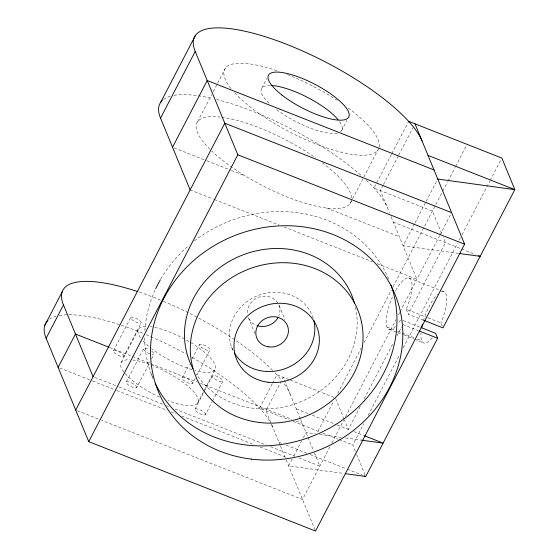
<?xml version="1.0" encoding="UTF-8"?>
<svg xmlns="http://www.w3.org/2000/svg" width="559" height="559" viewBox="0 0 559 559"><rect width="100%" height="100%" fill="white"/><g stroke="black" fill="none" stroke-linecap="round" stroke-linejoin="round"><path stroke-width="0.42" stroke-dasharray="2.79 2.1" d="M197.53 121.813L211.602 94.744M213.21 91.648L217.227 83.913M217.633 83.144L225.27 68.443M113.442 350.745L130.778 317.386M261.787 88.147L266.797 78.512M123.777 356.39A5.904 1.747 27.5 0 0 117.041 350.982A5.904 1.747 27.5 0 0 115.007 353.33A5.904 1.747 27.5 0 0 123.777 356.39L141.113 323.039A5.904 1.747 27.5 0 0 134.377 317.624A5.904 1.747 27.5 0 0 132.343 319.972A5.904 1.747 27.5 0 0 141.113 323.039M121.275 362.351L138.611 328.992M126.32 381.986L143.656 348.627M136.655 387.639A5.904 1.747 27.5 0 0 129.919 382.223A5.904 1.747 27.5 0 0 127.885 384.571A5.904 1.747 27.5 0 0 136.655 387.639L150.05 361.862M151.629 358.829L153.991 354.28M182.206 377.856L189.298 364.209M192.051 358.899L199.542 344.498M192.541 383.502A5.904 1.747 27.5 0 0 185.805 378.094A5.904 1.747 27.5 0 0 183.771 380.441A5.904 1.747 27.5 0 0 192.541 383.502L195.301 378.198M196.873 375.166L209.877 350.151A5.904 1.747 27.5 0 0 203.141 344.735A5.904 1.747 27.5 0 0 201.107 347.083A5.904 1.747 27.5 0 0 209.877 350.151M197.586 403.137L214.922 369.785M195.084 409.097L212.42 375.739M341.57 130.792L346.957 120.416M205.419 414.75A5.904 1.747 27.5 0 0 198.683 409.335A5.904 1.747 27.5 0 0 196.649 411.683A5.904 1.747 27.5 0 0 205.419 414.75L212.12 401.858M212.511 401.103L222.755 381.392A5.904 1.747 27.5 0 0 216.019 375.976A5.904 1.747 27.5 0 0 213.985 378.331A5.904 1.747 27.5 0 0 222.755 381.392M350.158 203.392L352.163 199.521M352.568 198.752L377.891 150.022M272.17 383.921L259.558 408.175L289.157 419.844M272.561 383.16L276.894 374.823L289.66 379.854M391.51 154.298L373.971 188.034L432.428 211.078L441.855 233.962M391.908 153.529L408.245 122.093M383.118 185.176L380.33 190.542L389.546 212.909M383.516 184.407L398.26 156.038M398.658 155.269L413.01 127.662M292.224 459.093L288.682 465.913L343.485 473.424M293.803 456.06L301.678 440.897M303.257 437.865L306.018 432.561L315.437 433.847M414.652 223.537L403.095 245.771L458.757 253.402M415.051 222.768L425.811 202.065M426.21 201.296L437.767 179.062M318.015 431.22L333.772 400.901M337.734 393.284L361.254 348.026M364.07 342.611L391.412 289.995M393.019 286.9L442.386 191.912M442.784 191.143L447.57 181.941M447.969 181.179L455.138 167.372M455.536 166.61L466.695 145.137M329.88 446.837L302.517 499.487L101.647 420.291M331.885 442.98L343.519 420.599M345.525 416.734L396.072 319.482M398.476 314.85L399.685 312.537M400.083 311.768L439.647 235.639M440.045 234.871L450.806 214.174M360.276 406.498L348.355 429.431L344.456 419.963M364.244 398.853L393.319 342.919M396.904 336.022L401.683 326.826M423.596 320.237L408.252 314.186L445.432 242.641L443.154 237.121M355.342 451.225L352.743 444.915L363.776 423.687M368.108 415.351L399.608 354.741M403.235 347.768L457.562 243.235M459.17 240.139L460.378 237.82M461.986 234.717L489.754 181.291M490.159 180.522L501.025 159.615M319.72 434.434L341.123 437.369M345.406 437.956L361.68 440.185M388.98 329.279L396.841 332.2M397.631 332.493L403.137 334.541M403.919 334.834L414.03 338.95M393.333 222.098L460.777 248.692M461.587 249.007L475.318 254.422M174.128 147.862L206.159 160.496M206.977 160.81L230.504 170.09M231.314 170.411L245.108 175.847M326.77 208.046L399.336 236.653M190.137 189.927L213.629 199.193M214.439 199.514L279.234 225.06M284.098 226.975L372.385 261.787M377.241 263.701L416.93 279.346L391.125 216.738M408.692 277.872L441.002 290.61M441.813 290.925L443.427 291.567M395.646 290.547A27.552 8.72 -68.5 0 1 410.893 279.612A27.552 8.72 -68.5 0 1 406.211 309.246L427.216 317.526M428.019 317.847L440.946 322.941L442.4 326.47M403.263 320.545L420.228 327.232M402.878 324.527L418.223 330.579M386.954 326.994L395.632 330.418M397.805 331.277L401.425 332.703M402.145 332.989L415.169 338.118M417.342 338.978L421.682 340.69M290.463 380.169L334.548 397.554M296.256 408.888L308.282 413.625M312.285 415.211L336.336 424.686M337.133 425.001L350.779 430.381M354.008 431.66L363.699 435.482M109.871 347.593L131.749 356.216M132.56 356.537L197.369 382.083M200.604 383.362L291.945 419.376M295.914 420.941L302.258 423.442M293.168 421.423L319.629 431.862M322.857 433.134L338.202 439.185M339.013 439.5L352.743 444.915M278.927 442.246L281.331 443.189M286.138 445.09L306.975 453.3M310.182 454.565L346.363 468.833M347.174 469.155L362.518 475.199M94.681 377.36L118.173 386.618M118.976 386.94L163.528 404.499M166.771 405.778L168.385 406.414M174.869 408.971L266.398 445.055M270.444 446.655L294.747 456.235M298.792 457.835L319.853 466.136L313.92 451.742M59.715 368.004L91.732 380.63M92.535 380.945L116.034 390.21M116.845 390.531L167.071 410.334M171.117 411.927L175.98 413.842M181.654 416.078L253.751 444.51M260.235 447.06L284.922 456.794M77.345 410.711L100.837 419.97M414.841 339.285L423.708 342.967M406.211 309.246L408.252 314.186M313.271 318.155L312.621 316.576A43.295 39.011 -22.4 0 0 256.511 296.116A43.295 39.011 -22.4 0 0 233.236 350.863M335.673 398.658L344.127 419.173M356.649 454.383L365.104 474.898M279.13 305.514L284.978 319.72M300.365 418.845L283.252 377.325L265.916 410.683L280.185 445.306M300.679 419.613L307.66 436.558M307.995 437.355L313.592 450.945M255.03 333.765L248.203 317.198A16.532 14.897 -22.4 0 0 256.385 325.366M280.499 446.075L285.859 459.079M286.173 459.833L315.528 531.05M231.622 347.16L233.25 351.108M151.168 373.901L153.117 378.632M355.489 307.177A87.574 78.91 -22.4 0 1 301.539 401.397A87.574 78.91 -22.4 0 1 196.251 374.16M139.429 292.175A128.507 38.075 27.5 0 1 161.097 300.309M163.473 301.301A128.507 38.075 27.5 0 1 273.477 371.183M275.224 373.014A128.507 38.075 27.5 0 1 281.359 380.05M284.238 383.844A128.507 38.075 27.5 0 1 290.261 394.333M49.555 319.238A128.507 38.075 27.5 0 1 55.893 316.352M59.17 315.583A128.507 38.075 27.5 0 1 142.978 333.346M146.144 334.652A128.507 38.075 27.5 0 1 186.105 354.015M192.331 357.508A128.507 38.075 27.5 0 1 270.074 422.045M271.367 424.365A128.507 38.075 27.5 0 1 272.925 427.691M163.459 99.46A128.507 38.075 27.5 0 1 170.195 96.239M173.975 95.372A128.507 38.075 27.5 0 1 212.455 98.475M216.501 99.453A128.507 38.075 27.5 0 1 361.568 175.833M366.348 180.243A128.507 38.075 27.5 0 1 387.338 207.55M351.485 199.961A86.589 25.658 27.5 0 1 296.64 200.485A86.589 25.658 27.5 0 1 211.693 150.986M209.946 149.288A86.589 25.658 27.5 0 1 220.057 117.062M221.713 117.257A86.589 25.658 27.5 0 1 315.744 157.938M322.284 162.683A86.589 25.658 27.5 0 1 351.576 198.277M339.592 121.652A45.265 13.409 27.5 0 1 340.592 131.791M337.398 133.133A45.265 13.409 27.5 0 1 275.384 108.684M269.019 103.233A45.265 13.409 27.5 0 1 270.696 85.457M378.974 147.751A86.589 25.658 27.5 0 1 318.029 144.781A86.589 25.658 27.5 0 1 234.116 92.193M230.986 88.504A86.589 25.658 27.5 0 1 278.92 71.405M287.27 74.515A86.589 25.658 27.5 0 1 337.217 100.34M348.11 107.887A86.589 25.658 27.5 0 1 379.17 146.926M441.484 291.756A27.552 8.72 -68.5 0 1 440.946 322.941M432.331 337.825A27.552 8.72 -68.5 0 1 420.948 333.003M423.366 320.873A27.552 8.72 -68.5 0 1 437.508 294.446M400.489 320.139A27.552 8.72 -68.5 0 1 398.7 322.725M395.402 326.54A27.552 8.72 -68.5 0 1 386.227 323.829A27.552 8.72 -68.5 0 1 392.404 297.032M151.817 351.234A5.904 1.747 27.5 0 1 151.789 354.441M149.798 353.826A5.904 1.747 27.5 0 1 143.523 349.061A5.904 1.747 27.5 0 1 149.477 349.822M149.875 326.617A43.295 12.829 27.5 0 1 208.255 355.601A43.295 12.829 27.5 0 1 195.007 370.456M192.128 369.632A43.295 12.829 27.5 0 1 151.615 348.634M148.701 346.28A43.295 12.829 27.5 0 1 142.007 339.683M140.505 337.734A43.295 12.829 27.5 0 1 147.129 326.421M132.539 359.975A43.295 12.829 27.5 0 1 193.68 391.845A43.295 12.829 27.5 0 1 167.952 400.635M159.511 397.072A43.295 12.829 27.5 0 1 124.175 372.434A43.295 12.829 27.5 0 1 129.793 359.772M153.054 378.646A127.913 115.259 -22.4 0 1 144.669 336.462M144.872 330.593A127.913 115.259 -22.4 0 1 155.346 289.513M160.803 279.011A127.913 115.259 -22.4 0 1 189.145 245.205M194.406 240.929A127.913 115.259 -22.4 0 1 388.917 279.57M247.364 312.684A16.532 14.897 -22.4 0 1 266.573 296.298A16.532 14.897 -22.4 0 1 278.843 315.821"/><path stroke-width="0.84" d="M44.832 325.282L62.168 291.931M160.692 102.304L195.357 35.594M415.002 123.832L464.613 244.199L315.528 531.05L88.734 441.631L46.131 338.272L63.467 304.921A128.507 38.075 27.5 0 1 137.905 291.665M190.137 189.927L160.545 118.131L195.217 51.421A128.507 38.075 27.5 0 1 287.375 44.608A128.507 38.075 27.5 0 1 422.01 140.84M58.129 367.382L75.465 334.023L109.061 347.272M172.542 147.234L207.214 80.524L434.008 169.943M75.724 410.075L224.809 123.218L451.602 212.637M88.734 441.631L237.82 154.78L195.217 51.421M345.196 473.662L365.754 476.478L437.606 338.216L435.573 333.283L421.032 327.546M437.767 179.062L514.832 189.627L442.98 327.881L424.407 320.552M459.61 253.52L480.167 256.336L478.546 255.694M361.68 440.185L383.09 443.119L364.51 435.796M408.643 121.324L501.828 158.064L514.832 189.627L428.005 155.388M237.82 154.78L464.613 244.199M419.033 330.893L437.606 338.216M364.133 475.842L365.754 476.478M63.467 304.921L93.06 376.717M192.918 368.57A87.574 78.91 -22.4 0 1 241.348 255.512A87.574 78.91 -22.4 0 1 354.504 303.216M46.131 338.272A128.507 38.075 27.5 0 1 47.955 320.517M160.545 118.131A128.507 38.075 27.5 0 1 162.215 100.522M271.381 85.485A45.265 13.409 27.5 0 1 338.02 119.619M421.675 327.693A27.552 8.72 -68.5 0 1 422.471 324.129M391.048 285.132A127.913 115.259 -22.4 0 1 315.192 435.091A127.913 115.259 -22.4 0 1 155.178 383.299M155.702 288.751A127.913 115.259 -22.4 0 1 160.377 279.752M278.249 317.107A16.532 14.897 -22.4 0 1 257.72 325.827M313.802 320.44A43.295 39.011 -22.4 0 1 286.893 367.976A43.295 39.011 -22.4 0 1 234.396 352.974M259.418 422.485A87.574 78.91 -22.4 0 0 358.592 311.985A87.574 78.91 -22.4 0 0 212.015 294.279A87.574 78.91 -22.4 0 0 259.418 422.485M281.96 95.058A45.265 13.409 27.5 0 0 348.502 117.453A45.265 13.409 27.5 0 0 295.376 75.877A45.265 13.409 27.5 0 0 281.96 95.058M251.466 459.142A127.913 115.259 -22.4 0 0 396.324 297.73A127.913 115.259 -22.4 0 0 182.227 271.87A127.913 115.259 -22.4 0 0 251.466 459.142M268.138 382.251A43.295 39.011 -22.4 0 0 317.17 327.623A43.295 39.011 -22.4 0 0 244.702 318.868A43.295 39.011 -22.4 0 0 268.138 382.251M268.865 346.887A16.532 14.897 -22.4 0 0 287.585 326.03A16.532 14.897 -22.4 0 0 259.914 322.69A16.532 14.897 -22.4 0 0 268.865 346.887"/></g></svg>
